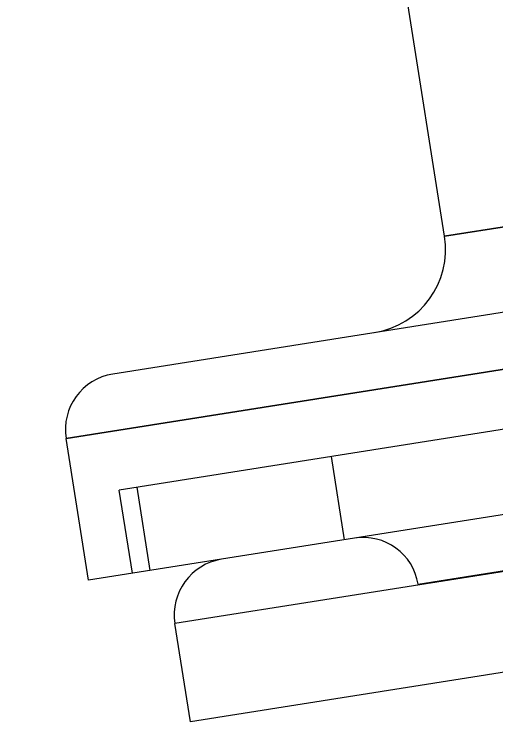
# Model space of a CAD drawing. Header units: millimetres. Extents: x 89051 to 218395, y -330386 to -125649.
# Drawn here: x 91341.34 to 91358.47, y -132414.12 to -132388.95 of the extents above; entities that cross this region are included whole.
import ezdxf

# ---------------------------------------------------------------- set-up
doc = ezdxf.new("R2010")
doc.units = ezdxf.units.MM
doc.header["$LTSCALE"] = 13
doc.linetypes.add('CENTER', pattern=[50.8, 31.75, -6.35, 6.35, -6.35])
doc.linetypes.add('HIDDEN', pattern=[9.525, 6.35, -3.175])
doc.layers.get('0').update_dxf_attribs({"color": 1, "linetype": 'CENTER'})
doc.layers.add('标注、文本', color=3, linetype='Continuous', lineweight=25)
doc.styles.get("Standard").update_dxf_attribs({"font": 'gbenor.shx', "bigfont": 'gbcbig.shx'})
doc.dimstyles.new('1-15', dxfattribs={"dimscale": 20, "dimtxt": 3.5, "dimasz": 2, "dimexe": 1.5, "dimexo": 0.5, "dimgap": 0.5, "dimtad": 1, "dimtoh": 1, "dimdec": 1, "dimdsep": 46, "dimtxsty": 'Standard', "dimcen": 2.5, "dimclrd": 3, "dimclre": 3, "dimclrt": 3, "dimadec": 0, "dimazin": 2, "dimtfac": 1, "dimtdec": 1, "dimtmove": 0, "dimatfit": 2, "dimfxl": 1, "dimarcsym": 0})

# ---------------------------------------------------------------- blocks, each defined once
blk = doc.blocks.new('125506')
at = {"color": 7, "linetype": 'Continuous', "lineweight": 15}
for p, q in [((72054.565, -123523.168), (72053.575, -123516.918)), ((72073.331, -123522.221), (72046.696, -123526.439)), ((72075.389, -123526.694), (72046.121, -123531.329)), ((72046.121, -123531.329), (72045.588, -123527.965)), ((72048.539, -123534.686), (72048.17, -123532.355))]:
    blk.add_line(p, q, dxfattribs=at)
at = {"color": 8, "linetype": 'Continuous', "lineweight": 15}
for p, q in [((72064.836, -123521.541), (72054.565, -123523.168)), ((72074.856, -123523.329), (72045.588, -123527.965)), ((72073.757, -123528.302), (72048.17, -123532.355)), ((72074.127, -123530.633), (72048.539, -123534.686))]:
    blk.add_line(p, q, dxfattribs=at)
at = {"color": 7, "linetype": 'HIDDEN', "lineweight": 0}
for p, q in [((72054.565, -123523.168), (72064.836, -123521.541)), ((72045.588, -123527.965), (72074.856, -123523.329)), ((72074.033, -123524.884), (72046.851, -123529.189)), ((72052.195, -123530.367), (72051.882, -123528.392)), ((72047.164, -123531.164), (72046.851, -123529.189)), ((72047.586, -123531.097), (72047.273, -123529.122)), ((72053.938, -123531.424), (72067.983, -123529.199))]:
    blk.add_line(p, q, dxfattribs=at)
at = {"color": 7, "linetype": 'Continuous', "lineweight": 15}
for centre, radius, start, end in [((72052.589, -123523.481), 2, 279, 9), ((72046.905, -123527.756), 1.333, 99, 189), ((72049.487, -123532.146), 1.333, 99, 189)]:
    blk.add_arc(centre, radius, start, end, dxfattribs=at)
at = {"color": 7, "linetype": 'HIDDEN', "lineweight": 0}
blk.add_arc((72052.638, -123531.63), 1.316, 9, 99, dxfattribs=at)
blk = doc.blocks.new('*D568')
at = {"layer": 'Defpoints', "color": 0, "transparency": 16777216}
for p in [(91365.792, -132268.066), (91408.792, -132341.718), (91359.296, -132364.452), (91408.164, -132672.237), (91408.792, -132676.204)]:
    blk.add_point(p, dxfattribs=at)
at = {"layer": '标注、文本', "color": 3, "lineweight": -2, "transparency": 16777216}
for p, q in [((91408.792, -132331.718), (91408.792, -132235.807)), ((91357.728, -132354.576), (91339.735, -132241.255)), ((91488.412, -132273.604), (91609.161, -132273.604))]:
    blk.add_line(p, q, dxfattribs=at)
for start, end in [(90, 99.02178), (78.81313, 90), (78.82646, 84.41323), (104.60855, 110.19531)]:
    blk.add_arc((91408.792, -132676.194), 410.387, start, end, dxfattribs=at)
at = {"layer": '标注、文本', "color": 3, "transparency": 16777216}
for points in [[(91448.42, -132274.415), (91449.07, -132261.097), (91408.792, -132265.807)], [(91303.922, -132272.549), (91306.652, -132285.599), (91344.44, -132270.884)]]:
    blk.add_solid(points, dxfattribs=at)
at = {"layer": '标注、文本', "color": 3, "transparency": 16777216, "insert": (91568.786, -132228.604), "char_height": 70, "attachment_point": 5}
blk.add_mtext('9°', dxfattribs=at)

msp = doc.modelspace()

# ---------------------------------------------------------------- block references
at = {"layer": '标注、文本', "xscale": 1.5, "yscale": 1.5, "zscale": 1.5}
msp.add_blockref('125506', (-16725.197, 52887.905), dxfattribs=at)

# ---------------------------------------------------------------- dimensions: what is measured, and where the dimension line sits
at = {"layer": '标注、文本'}
dim = msp.add_angular_dim_2l(base=(91365.792, -132268.066), line1=((91408.792, -132676.204), (91408.792, -132341.718)), line2=((91408.164, -132672.237), (91359.296, -132364.452)), dimstyle='1-15', dxfattribs=at)
dim.commit()
dim.dimension.update_dxf_attribs({"geometry": '*D568', "text_midpoint": (91568.786, -132228.604)})

doc.saveas('drawing.dxf')
